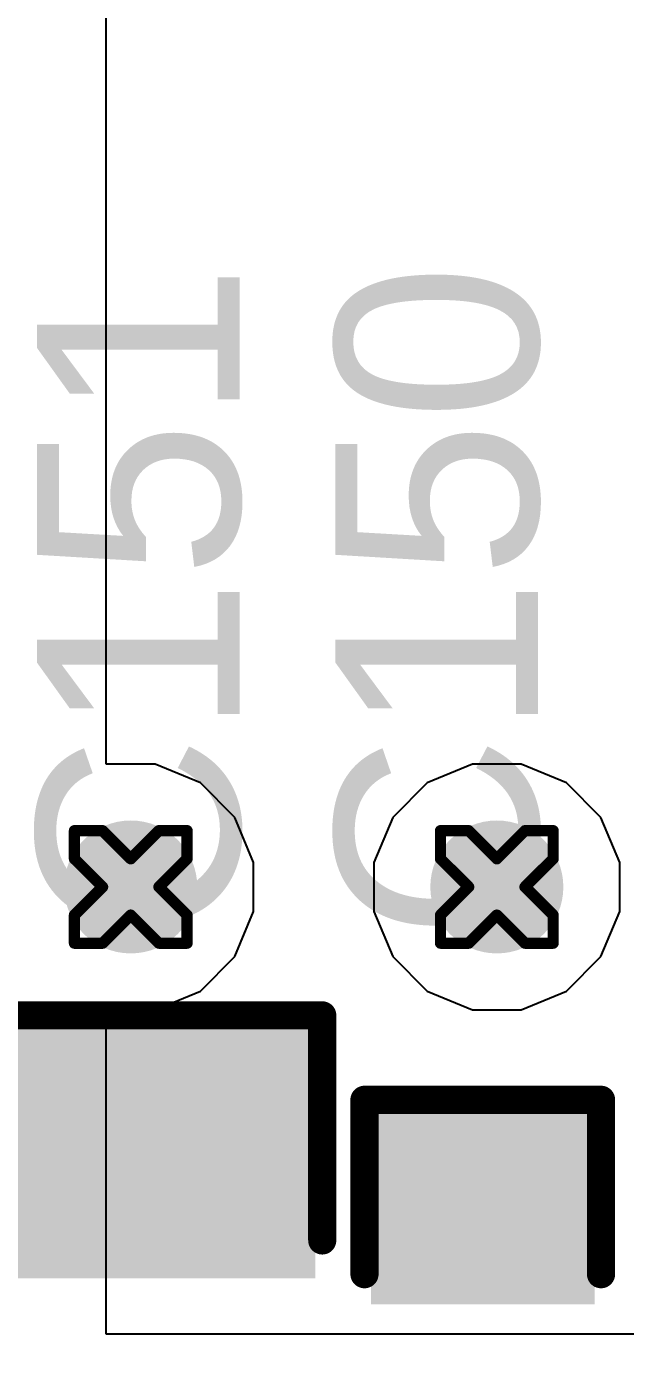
# Model space of a CAD drawing. Header units: inches. Extents: x -11 to 5379, y 0 to 5429.
# Drawn here: x 322.73 to 325.43, y 25.74 to 31.78 of the extents above; entities that cross this region are included whole.
import ezdxf

# ---------------------------------------------------------------- set-up
doc = ezdxf.new("R2010")
doc.units = ezdxf.units.IN
for name, color, linetype in [('Bottom Layer', 5, 'Continuous'), ('Drill Drawing', 1, 'Continuous'), ('GND', 16, 'Continuous'), ('PWR', 76, 'Continuous'), ('Top Layer', 1, 'Continuous'), ('Top Overlay', 2, 'Continuous'), ('Top Paste', 8, 'Continuous'), ('Top Solder', 216, 'Continuous'), ('Via Holes', 16, 'Continuous')]:
    doc.layers.add(name, color=color, linetype=linetype)
doc.styles.add('Arial', font='', dxfattribs={"height": 0.2})
doc.styles.get('Arial').set_extended_font_data('Arial')

# ---------------------------------------------------------------- blocks, each defined once
blk = doc.blocks.new('C___0805_584')
at = {"layer": 'Top Layer'}
for points in [[(-1.524, 0.762), (-0.508, 0.762), (-0.508, -0.762), (-1.524, -0.762)], [(0.508, 0.762), (1.524, 0.762), (1.524, -0.762), (0.508, -0.762)]]:
    blk.add_hatch(color=1, dxfattribs=at).paths.add_polyline_path(points)
at = {"layer": 'Top Paste'}
for points in [[(-1.524, 0.762), (-0.508, 0.762), (-0.508, -0.762), (-1.524, -0.762)], [(0.508, 0.762), (1.524, 0.762), (1.524, -0.762), (0.508, -0.762)]]:
    blk.add_hatch(color=8, dxfattribs=at).paths.add_polyline_path(points)
at = {"layer": 'Top Solder'}
for points in [[(-1.594, 0.832), (-0.438, 0.832), (-0.438, -0.832), (-1.594, -0.832)], [(0.438, 0.832), (1.594, 0.832), (1.594, -0.832), (0.438, -0.832)]]:
    blk.add_hatch(color=216, dxfattribs=at).paths.add_polyline_path(points)
at = {"layer": 'Top Overlay'}
for points in [[(-1.6256, -0.8636, 0.127, 0.127, 0), (-1.6256, 0.8636, 0.127, 0.127, 0)], [(-0.6096, 0.8636, 0.127, 0.127, 0), (-1.6256, 0.8636, 0.127, 0.127, 0)], [(1.6256, 0.8636, 0.127, 0.127, 0), (0.6096, 0.8636, 0.127, 0.127, 0)], [(1.6256, -0.8636, 0.127, 0.127, 0), (1.6256, 0.8636, 0.127, 0.127, 0)], [(-0.6096, -0.8636, 0.127, 0.127, 0), (-1.6256, -0.8636, 0.127, 0.127, 0)], [(1.6256, -0.8636, 0.127, 0.127, 0), (0.6096, -0.8636, 0.127, 0.127, 0)]]:
    blk.add_lwpolyline(points, format="xyseb", dxfattribs=at)
for points in [[(-1.6574, 0.8636, 0.0635, 0.0635, 1), (-1.5938, 0.8636, 0.0635, 0.0635, 1)], [(-1.6574, 0.8636, 0.0635, 0.0635, 1), (-1.5938, 0.8636, 0.0635, 0.0635, 1)], [(-0.6413, 0.8636, 0.0635, 0.0635, 1), (-0.5778, 0.8636, 0.0635, 0.0635, 1)], [(0.5778, 0.8636, 0.0635, 0.0635, 1), (0.6413, 0.8636, 0.0635, 0.0635, 1)], [(1.5938, 0.8636, 0.0635, 0.0635, 1), (1.6574, 0.8636, 0.0635, 0.0635, 1)], [(1.5938, 0.8636, 0.0635, 0.0635, 1), (1.6574, 0.8636, 0.0635, 0.0635, 1)], [(-1.6574, -0.8636, 0.0635, 0.0635, 1), (-1.5938, -0.8636, 0.0635, 0.0635, 1)], [(-1.6574, -0.8636, 0.0635, 0.0635, 1), (-1.5938, -0.8636, 0.0635, 0.0635, 1)], [(-0.6413, -0.8636, 0.0635, 0.0635, 1), (-0.5778, -0.8636, 0.0635, 0.0635, 1)], [(0.5778, -0.8636, 0.0635, 0.0635, 1), (0.6413, -0.8636, 0.0635, 0.0635, 1)], [(1.5938, -0.8636, 0.0635, 0.0635, 1), (1.6574, -0.8636, 0.0635, 0.0635, 1)], [(1.5938, -0.8636, 0.0635, 0.0635, 1), (1.6574, -0.8636, 0.0635, 0.0635, 1)]]:
    blk.add_lwpolyline(points, format="xyseb", close=True, dxfattribs=at)
blk = doc.blocks.new('C___0603_585')
at = {"layer": 'Top Layer'}
for points in [[(-0.381, 0.4445), (-0.381, -0.4445), (-1.143, -0.4445), (-1.143, 0.4445)], [(1.143, 0.4445), (1.143, -0.4445), (0.381, -0.4445), (0.381, 0.4445)]]:
    blk.add_hatch(color=1, dxfattribs=at).paths.add_polyline_path(points)
at = {"layer": 'Top Paste'}
for points in [[(-0.381, 0.4445), (-0.381, -0.4445), (-1.143, -0.4445), (-1.143, 0.4445)], [(1.143, 0.4445), (1.143, -0.4445), (0.381, -0.4445), (0.381, 0.4445)]]:
    blk.add_hatch(color=8, dxfattribs=at).paths.add_polyline_path(points)
at = {"layer": 'Top Solder'}
for points in [[(-0.321, 0.5045), (-0.321, -0.5045), (-1.203, -0.5045), (-1.203, 0.5045)], [(1.203, 0.5045), (1.203, -0.5045), (0.321, -0.5045), (0.321, 0.5045)]]:
    blk.add_hatch(color=216, dxfattribs=at).paths.add_polyline_path(points)
at = {"layer": 'Top Overlay'}
for points in [[(-0.4572, 0.5334, 0.127, 0.127, 0), (-1.2446, 0.5334, 0.127, 0.127, 0)], [(-1.2446, -0.5334, 0.127, 0.127, 0), (-1.2446, 0.5334, 0.127, 0.127, 0)], [(1.2446, 0.5334, 0.127, 0.127, 0), (0.4572, 0.5334, 0.127, 0.127, 0)], [(1.2446, -0.5334, 0.127, 0.127, 0), (1.2446, 0.5334, 0.127, 0.127, 0)], [(-0.4572, -0.5334, 0.127, 0.127, 0), (-1.2446, -0.5334, 0.127, 0.127, 0)], [(1.2446, -0.5334, 0.127, 0.127, 0), (0.4572, -0.5334, 0.127, 0.127, 0)]]:
    blk.add_lwpolyline(points, format="xyseb", dxfattribs=at)
for points in [[(-1.2764, 0.5334, 0.0635, 0.0635, 1), (-1.2128, 0.5334, 0.0635, 0.0635, 1)], [(-1.2764, 0.5334, 0.0635, 0.0635, 1), (-1.2128, 0.5334, 0.0635, 0.0635, 1)], [(-0.4889, 0.5334, 0.0635, 0.0635, 1), (-0.4254, 0.5334, 0.0635, 0.0635, 1)], [(0.4254, 0.5334, 0.0635, 0.0635, 1), (0.4889, 0.5334, 0.0635, 0.0635, 1)], [(1.2128, 0.5334, 0.0635, 0.0635, 1), (1.2764, 0.5334, 0.0635, 0.0635, 1)], [(1.2128, 0.5334, 0.0635, 0.0635, 1), (1.2764, 0.5334, 0.0635, 0.0635, 1)], [(-1.2764, -0.5334, 0.0635, 0.0635, 1), (-1.2128, -0.5334, 0.0635, 0.0635, 1)], [(-1.2764, -0.5334, 0.0635, 0.0635, 1), (-1.2128, -0.5334, 0.0635, 0.0635, 1)], [(-0.4889, -0.5334, 0.0635, 0.0635, 1), (-0.4254, -0.5334, 0.0635, 0.0635, 1)], [(0.4254, -0.5334, 0.0635, 0.0635, 1), (0.4889, -0.5334, 0.0635, 0.0635, 1)], [(1.2128, -0.5334, 0.0635, 0.0635, 1), (1.2764, -0.5334, 0.0635, 0.0635, 1)], [(1.2128, -0.5334, 0.0635, 0.0635, 1), (1.2764, -0.5334, 0.0635, 0.0635, 1)]]:
    blk.add_lwpolyline(points, format="xyseb", close=True, dxfattribs=at)

msp = doc.modelspace()

# ---------------------------------------------------------------- hatches: boundary and pattern name
at = {"layer": 'Bottom Layer'}
h = msp.add_hatch(color=5, dxfattribs=at)
edge = h.paths.add_edge_path()
edge.add_arc((323.1992, 27.9019), 0.3, 0, 360)
h = msp.add_hatch(color=5, dxfattribs=at)
edge = h.paths.add_edge_path()
edge.add_arc((324.8502, 27.9019), 0.3, 0, 360)
at = {"layer": 'GND'}
h = msp.add_hatch(color=16, dxfattribs=at)
edge = h.paths.add_edge_path()
edge.add_arc((323.1992, 27.9019), 0.3, 0, 360)
h = msp.add_hatch(color=16, dxfattribs=at)
edge = h.paths.add_edge_path()
edge.add_arc((324.8502, 27.9019), 0.3, 0, 360)
at = {"layer": 'PWR'}
h = msp.add_hatch(color=76, dxfattribs=at)
edge = h.paths.add_edge_path()
edge.add_arc((323.1992, 27.9019), 0.3, 0, 360)
h = msp.add_hatch(color=76, dxfattribs=at)
edge = h.paths.add_edge_path()
edge.add_arc((324.8502, 27.9019), 0.3, 0, 360)
at = {"layer": 'Top Layer'}
h = msp.add_hatch(color=1, dxfattribs=at)
edge = h.paths.add_edge_path()
edge.add_arc((323.1992, 27.9019), 0.3, 0, 360)
h = msp.add_hatch(color=1, dxfattribs=at)
edge = h.paths.add_edge_path()
edge.add_arc((324.8502, 27.9019), 0.3, 0, 360)
at = {"layer": 'Via Holes'}
h = msp.add_hatch(color=7, dxfattribs=at)
edge = h.paths.add_edge_path()
edge.add_arc((323.1992, 27.9019), 0.15, 0, 360)
h = msp.add_hatch(color=7, dxfattribs=at)
edge = h.paths.add_edge_path()
edge.add_arc((324.8502, 27.9019), 0.15, 0, 360)

# ---------------------------------------------------------------- linework, layer by layer
at = {"layer": 'Drill Drawing'}
for points in [[(322.9452, 28.0289, 0.0508, 0.0508, 0), (322.9452, 28.1559, 0.0508, 0.0508, 0)], [(322.9452, 28.1559, 0.0508, 0.0508, 0), (323.0722, 28.1559, 0.0508, 0.0508, 0)], [(323.0722, 28.1559, 0.0508, 0.0508, 0), (323.1992, 28.0289, 0.0508, 0.0508, 0)], [(323.1992, 28.0289, 0.0508, 0.0508, 0), (323.3262, 28.1559, 0.0508, 0.0508, 0)], [(323.3262, 28.1559, 0.0508, 0.0508, 0), (323.4532, 28.1559, 0.0508, 0.0508, 0)], [(323.4532, 28.0289, 0.0508, 0.0508, 0), (323.4532, 28.1559, 0.0508, 0.0508, 0)], [(324.5962, 28.0289, 0.0508, 0.0508, 0), (324.5962, 28.1559, 0.0508, 0.0508, 0)], [(324.5962, 28.1559, 0.0508, 0.0508, 0), (324.7232, 28.1559, 0.0508, 0.0508, 0)], [(324.7232, 28.1559, 0.0508, 0.0508, 0), (324.8502, 28.0289, 0.0508, 0.0508, 0)], [(324.8502, 28.0289, 0.0508, 0.0508, 0), (324.9772, 28.1559, 0.0508, 0.0508, 0)], [(324.9772, 28.1559, 0.0508, 0.0508, 0), (325.1042, 28.1559, 0.0508, 0.0508, 0)], [(325.1042, 28.0289, 0.0508, 0.0508, 0), (325.1042, 28.1559, 0.0508, 0.0508, 0)], [(322.9452, 28.0289, 0.0508, 0.0508, 0), (323.0722, 27.9019, 0.0508, 0.0508, 0)], [(323.3262, 27.9019, 0.0508, 0.0508, 0), (323.4532, 28.0289, 0.0508, 0.0508, 0)], [(324.5962, 28.0289, 0.0508, 0.0508, 0), (324.7232, 27.9019, 0.0508, 0.0508, 0)], [(324.9772, 27.9019, 0.0508, 0.0508, 0), (325.1042, 28.0289, 0.0508, 0.0508, 0)], [(322.9452, 27.7749, 0.0508, 0.0508, 0), (323.0722, 27.9019, 0.0508, 0.0508, 0)], [(323.3262, 27.9019, 0.0508, 0.0508, 0), (323.4532, 27.7749, 0.0508, 0.0508, 0)], [(324.5962, 27.7749, 0.0508, 0.0508, 0), (324.7232, 27.9019, 0.0508, 0.0508, 0)], [(324.9772, 27.9019, 0.0508, 0.0508, 0), (325.1042, 27.7749, 0.0508, 0.0508, 0)], [(322.9452, 27.6479, 0.0508, 0.0508, 0), (322.9452, 27.7749, 0.0508, 0.0508, 0)], [(323.0722, 27.6479, 0.0508, 0.0508, 0), (323.1992, 27.7749, 0.0508, 0.0508, 0)], [(323.1992, 27.7749, 0.0508, 0.0508, 0), (323.3262, 27.6479, 0.0508, 0.0508, 0)], [(323.4532, 27.6479, 0.0508, 0.0508, 0), (323.4532, 27.7749, 0.0508, 0.0508, 0)], [(324.5962, 27.6479, 0.0508, 0.0508, 0), (324.5962, 27.7749, 0.0508, 0.0508, 0)], [(324.7232, 27.6479, 0.0508, 0.0508, 0), (324.8502, 27.7749, 0.0508, 0.0508, 0)], [(324.8502, 27.7749, 0.0508, 0.0508, 0), (324.9772, 27.6479, 0.0508, 0.0508, 0)], [(325.1042, 27.6479, 0.0508, 0.0508, 0), (325.1042, 27.7749, 0.0508, 0.0508, 0)], [(322.9452, 27.6479, 0.0508, 0.0508, 0), (323.0722, 27.6479, 0.0508, 0.0508, 0)], [(323.3262, 27.6479, 0.0508, 0.0508, 0), (323.4532, 27.6479, 0.0508, 0.0508, 0)], [(324.5962, 27.6479, 0.0508, 0.0508, 0), (324.7232, 27.6479, 0.0508, 0.0508, 0)], [(324.9772, 27.6479, 0.0508, 0.0508, 0), (325.1042, 27.6479, 0.0508, 0.0508, 0)]]:
    msp.add_lwpolyline(points, format="xyseb", dxfattribs=at)
for points in [[(322.9325, 28.1559, 0.0254, 0.0254, 1), (322.9579, 28.1559, 0.0254, 0.0254, 1)], [(322.9325, 28.1559, 0.0254, 0.0254, 1), (322.9579, 28.1559, 0.0254, 0.0254, 1)], [(323.0595, 28.1559, 0.0254, 0.0254, 1), (323.0849, 28.1559, 0.0254, 0.0254, 1)], [(323.0595, 28.1559, 0.0254, 0.0254, 1), (323.0849, 28.1559, 0.0254, 0.0254, 1)], [(323.3135, 28.1559, 0.0254, 0.0254, 1), (323.3389, 28.1559, 0.0254, 0.0254, 1)], [(323.3135, 28.1559, 0.0254, 0.0254, 1), (323.3389, 28.1559, 0.0254, 0.0254, 1)], [(323.4405, 28.1559, 0.0254, 0.0254, 1), (323.4659, 28.1559, 0.0254, 0.0254, 1)], [(323.4405, 28.1559, 0.0254, 0.0254, 1), (323.4659, 28.1559, 0.0254, 0.0254, 1)], [(324.5835, 28.1559, 0.0254, 0.0254, 1), (324.6089, 28.1559, 0.0254, 0.0254, 1)], [(324.5835, 28.1559, 0.0254, 0.0254, 1), (324.6089, 28.1559, 0.0254, 0.0254, 1)], [(324.7105, 28.1559, 0.0254, 0.0254, 1), (324.7359, 28.1559, 0.0254, 0.0254, 1)], [(324.7105, 28.1559, 0.0254, 0.0254, 1), (324.7359, 28.1559, 0.0254, 0.0254, 1)], [(324.9645, 28.1559, 0.0254, 0.0254, 1), (324.9899, 28.1559, 0.0254, 0.0254, 1)], [(324.9645, 28.1559, 0.0254, 0.0254, 1), (324.9899, 28.1559, 0.0254, 0.0254, 1)], [(325.0915, 28.1559, 0.0254, 0.0254, 1), (325.1169, 28.1559, 0.0254, 0.0254, 1)], [(325.0915, 28.1559, 0.0254, 0.0254, 1), (325.1169, 28.1559, 0.0254, 0.0254, 1)], [(322.9325, 28.0289, 0.0254, 0.0254, 1), (322.9579, 28.0289, 0.0254, 0.0254, 1)], [(322.9325, 28.0289, 0.0254, 0.0254, 1), (322.9579, 28.0289, 0.0254, 0.0254, 1)], [(323.1865, 28.0289, 0.0254, 0.0254, 1), (323.2119, 28.0289, 0.0254, 0.0254, 1)], [(323.1865, 28.0289, 0.0254, 0.0254, 1), (323.2119, 28.0289, 0.0254, 0.0254, 1)], [(323.4405, 28.0289, 0.0254, 0.0254, 1), (323.4659, 28.0289, 0.0254, 0.0254, 1)], [(323.4405, 28.0289, 0.0254, 0.0254, 1), (323.4659, 28.0289, 0.0254, 0.0254, 1)], [(324.5835, 28.0289, 0.0254, 0.0254, 1), (324.6089, 28.0289, 0.0254, 0.0254, 1)], [(324.5835, 28.0289, 0.0254, 0.0254, 1), (324.6089, 28.0289, 0.0254, 0.0254, 1)], [(324.8375, 28.0289, 0.0254, 0.0254, 1), (324.8629, 28.0289, 0.0254, 0.0254, 1)], [(324.8375, 28.0289, 0.0254, 0.0254, 1), (324.8629, 28.0289, 0.0254, 0.0254, 1)], [(325.0915, 28.0289, 0.0254, 0.0254, 1), (325.1169, 28.0289, 0.0254, 0.0254, 1)], [(325.0915, 28.0289, 0.0254, 0.0254, 1), (325.1169, 28.0289, 0.0254, 0.0254, 1)], [(323.0595, 27.9019, 0.0254, 0.0254, 1), (323.0849, 27.9019, 0.0254, 0.0254, 1)], [(323.0595, 27.9019, 0.0254, 0.0254, 1), (323.0849, 27.9019, 0.0254, 0.0254, 1)], [(323.3135, 27.9019, 0.0254, 0.0254, 1), (323.3389, 27.9019, 0.0254, 0.0254, 1)], [(323.3135, 27.9019, 0.0254, 0.0254, 1), (323.3389, 27.9019, 0.0254, 0.0254, 1)], [(324.7105, 27.9019, 0.0254, 0.0254, 1), (324.7359, 27.9019, 0.0254, 0.0254, 1)], [(324.7105, 27.9019, 0.0254, 0.0254, 1), (324.7359, 27.9019, 0.0254, 0.0254, 1)], [(324.9645, 27.9019, 0.0254, 0.0254, 1), (324.9899, 27.9019, 0.0254, 0.0254, 1)], [(324.9645, 27.9019, 0.0254, 0.0254, 1), (324.9899, 27.9019, 0.0254, 0.0254, 1)], [(322.9325, 27.7749, 0.0254, 0.0254, 1), (322.9579, 27.7749, 0.0254, 0.0254, 1)], [(322.9325, 27.7749, 0.0254, 0.0254, 1), (322.9579, 27.7749, 0.0254, 0.0254, 1)], [(323.1865, 27.7749, 0.0254, 0.0254, 1), (323.2119, 27.7749, 0.0254, 0.0254, 1)], [(323.1865, 27.7749, 0.0254, 0.0254, 1), (323.2119, 27.7749, 0.0254, 0.0254, 1)], [(323.4405, 27.7749, 0.0254, 0.0254, 1), (323.4659, 27.7749, 0.0254, 0.0254, 1)], [(323.4405, 27.7749, 0.0254, 0.0254, 1), (323.4659, 27.7749, 0.0254, 0.0254, 1)], [(324.5835, 27.7749, 0.0254, 0.0254, 1), (324.6089, 27.7749, 0.0254, 0.0254, 1)], [(324.5835, 27.7749, 0.0254, 0.0254, 1), (324.6089, 27.7749, 0.0254, 0.0254, 1)], [(324.8375, 27.7749, 0.0254, 0.0254, 1), (324.8629, 27.7749, 0.0254, 0.0254, 1)], [(324.8375, 27.7749, 0.0254, 0.0254, 1), (324.8629, 27.7749, 0.0254, 0.0254, 1)], [(325.0915, 27.7749, 0.0254, 0.0254, 1), (325.1169, 27.7749, 0.0254, 0.0254, 1)], [(325.0915, 27.7749, 0.0254, 0.0254, 1), (325.1169, 27.7749, 0.0254, 0.0254, 1)], [(322.9325, 27.6479, 0.0254, 0.0254, 1), (322.9579, 27.6479, 0.0254, 0.0254, 1)], [(322.9325, 27.6479, 0.0254, 0.0254, 1), (322.9579, 27.6479, 0.0254, 0.0254, 1)], [(323.0595, 27.6479, 0.0254, 0.0254, 1), (323.0849, 27.6479, 0.0254, 0.0254, 1)], [(323.0595, 27.6479, 0.0254, 0.0254, 1), (323.0849, 27.6479, 0.0254, 0.0254, 1)], [(323.3135, 27.6479, 0.0254, 0.0254, 1), (323.3389, 27.6479, 0.0254, 0.0254, 1)], [(323.3135, 27.6479, 0.0254, 0.0254, 1), (323.3389, 27.6479, 0.0254, 0.0254, 1)], [(323.4405, 27.6479, 0.0254, 0.0254, 1), (323.4659, 27.6479, 0.0254, 0.0254, 1)], [(323.4405, 27.6479, 0.0254, 0.0254, 1), (323.4659, 27.6479, 0.0254, 0.0254, 1)], [(324.5835, 27.6479, 0.0254, 0.0254, 1), (324.6089, 27.6479, 0.0254, 0.0254, 1)], [(324.5835, 27.6479, 0.0254, 0.0254, 1), (324.6089, 27.6479, 0.0254, 0.0254, 1)], [(324.7105, 27.6479, 0.0254, 0.0254, 1), (324.7359, 27.6479, 0.0254, 0.0254, 1)], [(324.7105, 27.6479, 0.0254, 0.0254, 1), (324.7359, 27.6479, 0.0254, 0.0254, 1)], [(324.9645, 27.6479, 0.0254, 0.0254, 1), (324.9899, 27.6479, 0.0254, 0.0254, 1)], [(324.9645, 27.6479, 0.0254, 0.0254, 1), (324.9899, 27.6479, 0.0254, 0.0254, 1)], [(325.0915, 27.6479, 0.0254, 0.0254, 1), (325.1169, 27.6479, 0.0254, 0.0254, 1)], [(325.0915, 27.6479, 0.0254, 0.0254, 1), (325.1169, 27.6479, 0.0254, 0.0254, 1)]]:
    msp.add_lwpolyline(points, format="xyseb", close=True, dxfattribs=at)
at = {"layer": 'PWR'}
for p, q in [((323.088, 28.4566), (323.088, 60.6552)), ((323.089, 28.4559), (323.088, 28.4566)), ((323.3094, 28.4559), (323.089, 28.4559)), ((323.513, 28.3716), (323.3094, 28.4559)), ((324.74, 28.4559), (324.5364, 28.3716)), ((324.9604, 28.4559), (324.74, 28.4559)), ((325.164, 28.3716), (324.9604, 28.4559)), ((323.6689, 28.2157), (323.513, 28.3716)), ((324.5364, 28.3716), (324.3806, 28.2157)), ((325.3199, 28.2157), (325.164, 28.3716)), ((323.7532, 28.0121), (323.6689, 28.2157)), ((324.3806, 28.2157), (324.2962, 28.0121)), ((325.4042, 28.0121), (325.3199, 28.2157)), ((323.7532, 27.7917), (323.7532, 28.0121)), ((324.2962, 28.0121), (324.2962, 27.7917)), ((325.4042, 27.7917), (325.4042, 28.0121)), ((323.6689, 27.5881), (323.7532, 27.7917)), ((324.2962, 27.7917), (324.3806, 27.5881)), ((325.3199, 27.5881), (325.4042, 27.7917)), ((323.513, 27.4322), (323.6689, 27.5881)), ((324.3806, 27.5881), (324.5364, 27.4322)), ((325.164, 27.4322), (325.3199, 27.5881)), ((323.3094, 27.3479), (323.513, 27.4322)), ((324.5364, 27.4322), (324.74, 27.3479)), ((324.9604, 27.3479), (325.164, 27.4322)), ((323.088, 27.3472), (323.089, 27.3479)), ((323.088, 25.8826), (323.088, 27.3472)), ((323.089, 27.3479), (323.3094, 27.3479)), ((324.74, 27.3479), (324.9604, 27.3479)), ((338.582, 25.8826), (323.088, 25.8826))]:
    msp.add_line(p, q, dxfattribs=at)

# ---------------------------------------------------------------- block references
at = {"rotation": 270}
for name, p in [('C___0805_584', (323.1992, 25.6966)), ('C___0603_585', (324.7867, 25.6966))]:
    msp.add_blockref(name, p, dxfattribs=at)

# ---------------------------------------------------------------- texts
at = {"layer": 'Top Overlay', "style": 'Arial'}
for s, p in [('C151', (323.6901, 27.6624)), ('C150', (325.0361, 27.6624))]:
    msp.add_text(s, height=0.9144, rotation=90, dxfattribs=at).set_placement(p)

doc.saveas('drawing.dxf')
